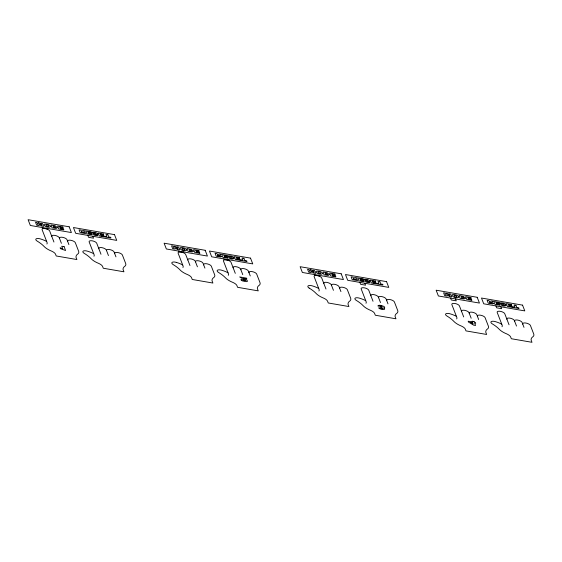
<?xml version="1.0" encoding="UTF-8"?>
<svg xmlns="http://www.w3.org/2000/svg" width="562" height="562" viewBox="0 0 562 562"><rect width="100%" height="100%" fill="white"/><g stroke="black" fill="none" stroke-linecap="round" stroke-linejoin="round"><path stroke-width="0.84" d="M320.558 273.364L320.164 272.324L318.429 271.79A1.173 0.464 16.6 0 0 317.966 271.945L318.366 272.984A1.194 0.471 16.6 0 0 319.026 273.336L320.087 273.518A1.187 0.464 16.6 0 0 320.558 273.364M524.002 327.365L522.112 322.469A3.948 1.546 16.6 0 0 517.686 320.073A3.948 1.546 16.6 0 0 514.616 321.176M516.513 326.065L514.37 320.544A3.934 1.546 16.6 0 0 509.966 318.155A3.934 1.546 16.6 0 0 506.91 319.251M509.046 324.78L504.781 313.751A3.983 1.567 16.6 0 0 500.313 311.334A3.983 1.567 16.6 0 0 497.208 312.444L502.112 325.11A10.088 3.962 16.6 0 1 502.014 326.747M500.847 306.761L501.592 308.686L496.646 307.828L495.902 305.904M478.662 319.532L476.773 314.636A3.948 1.546 16.6 0 0 472.347 312.24A3.948 1.546 16.6 0 0 469.277 313.343M471.174 318.233L469.031 312.711A3.934 1.546 16.6 0 0 464.626 310.322A3.934 1.546 16.6 0 0 461.571 311.418M463.706 316.947L459.442 305.918A3.983 1.567 16.6 0 0 454.974 303.494A3.983 1.567 16.6 0 0 451.869 304.611L456.773 317.277A10.088 3.962 16.6 0 1 456.674 318.914M455.515 298.928L456.253 300.853L451.307 299.996L450.562 298.071M387.984 303.859L386.094 298.97A3.948 1.546 16.6 0 0 381.668 296.574A3.948 1.546 16.6 0 0 378.598 297.677M380.495 302.567L378.352 297.038A3.934 1.546 16.6 0 0 373.948 294.657A3.934 1.546 16.6 0 0 370.892 295.752M373.028 301.281L368.763 290.252A3.983 1.567 16.6 0 0 364.295 287.828A3.983 1.567 16.6 0 0 361.19 288.938L366.094 301.611A10.088 3.962 16.6 0 1 365.995 303.248M364.836 283.262L365.581 285.18L360.628 284.33L359.891 282.405M340.937 291.608L339.041 286.718A3.948 1.546 16.6 0 0 334.622 284.323A3.948 1.546 16.6 0 0 331.552 285.419M333.442 290.315L331.306 284.786A3.934 1.546 16.6 0 0 326.901 282.398A3.934 1.546 16.6 0 0 323.838 283.494M325.981 289.023L321.71 277.993A3.983 1.567 16.6 0 0 317.242 275.577A3.983 1.567 16.6 0 0 314.144 276.687L319.047 289.353A10.088 3.962 16.6 0 1 318.942 290.99M319.497 275.429L319.715 276.005L314.769 275.148L314.551 274.572M250.259 275.942L248.362 271.053A3.948 1.546 16.6 0 0 243.943 268.657A3.948 1.546 16.6 0 0 240.873 269.753M242.763 274.649L240.627 269.121A3.934 1.546 16.6 0 0 236.223 266.732A3.934 1.546 16.6 0 0 233.16 267.828M235.302 273.357L231.031 262.328A3.983 1.567 16.6 0 0 226.57 259.911A3.983 1.567 16.6 0 0 223.465 261.021L228.369 273.687A10.088 3.962 16.6 0 1 228.27 275.324M228.818 259.763L229.043 260.339L224.097 259.482L223.873 258.906M204.919 268.109L203.023 263.213A3.948 1.546 16.6 0 0 198.604 260.824A3.948 1.546 16.6 0 0 195.534 261.92M197.424 266.817L195.288 261.288A3.934 1.546 16.6 0 0 190.883 258.899A3.934 1.546 16.6 0 0 187.82 259.995M189.963 265.524L185.692 254.495A3.983 1.567 16.6 0 0 181.231 252.078A3.983 1.567 16.6 0 0 178.126 253.188L183.029 265.854A10.088 3.962 16.6 0 1 182.931 267.491M183.479 251.931L183.704 252.507L178.758 251.65L178.533 251.073M115.955 256.862L114.058 251.973A3.948 1.546 16.6 0 0 109.639 249.577A3.948 1.546 16.6 0 0 106.569 250.673M108.459 255.57L106.323 250.041A3.934 1.546 16.6 0 0 101.919 247.652A3.934 1.546 16.6 0 0 98.856 248.748M100.998 254.277L96.727 243.248A3.983 1.567 16.6 0 0 92.259 240.831A3.983 1.567 16.6 0 0 89.161 241.941L94.065 254.607A10.088 3.962 16.6 0 1 93.959 256.244M92.8 236.258L93.545 238.183L88.599 237.326L87.855 235.408M68.901 244.611L67.011 239.714A3.948 1.546 16.6 0 0 62.586 237.319A3.948 1.546 16.6 0 0 59.516 238.421M61.413 243.311L59.27 237.789A3.934 1.546 16.6 0 0 54.865 235.401A3.934 1.546 16.6 0 0 51.809 236.497M53.945 242.025L49.681 230.996A3.983 1.567 16.6 0 0 45.213 228.579A3.983 1.567 16.6 0 0 42.108 229.689L47.011 242.355A10.088 3.962 16.6 0 1 46.913 243.992M47.461 228.425L47.686 229.001L42.74 228.151L42.515 227.575M67.665 241.414A4.039 1.581 16.6 0 1 70.805 240.29A4.039 1.581 16.6 0 1 75.336 242.735L78.603 251.193A12.968 5.086 16.6 0 1 77.711 254.066A20.253 7.945 16.6 0 0 76.003 257.263L76.889 259.546L56.221 255.977L55.505 254.129A7.313 2.866 16.6 0 0 51.697 251.172A14.036 5.508 16.6 0 1 44.138 246.514A29.575 11.605 16.6 0 0 37.106 241.056A4.208 1.651 16.6 0 1 36.151 238.85A4.208 1.651 16.6 0 1 40.267 238.878A14.872 5.831 16.6 0 1 46.653 241.435M114.718 253.666A4.039 1.581 16.6 0 1 117.858 252.542A4.039 1.581 16.6 0 1 122.383 254.993L125.656 263.445A12.968 5.086 16.6 0 1 124.757 266.318A20.253 7.945 16.6 0 0 123.057 269.521L123.935 271.797L103.275 268.229L102.558 266.381A7.313 2.866 16.6 0 0 98.743 263.423A14.036 5.508 16.6 0 1 91.185 258.773A29.575 11.605 16.6 0 0 84.159 253.314A4.208 1.651 16.6 0 1 83.197 251.109A4.208 1.651 16.6 0 1 87.314 251.13A14.872 5.831 16.6 0 1 93.706 253.687M203.683 264.913A4.039 1.581 16.6 0 1 206.823 263.789A4.039 1.581 16.6 0 1 211.347 266.24L214.621 274.692A12.968 5.086 16.6 0 1 213.722 277.565A20.253 7.945 16.6 0 0 212.022 280.768L212.907 283.044L192.239 279.476L191.523 277.628A7.313 2.866 16.6 0 0 187.715 274.67A14.036 5.508 16.6 0 1 180.156 270.013A29.575 11.605 16.6 0 0 173.124 264.554A4.208 1.651 16.6 0 1 172.162 262.356A4.208 1.651 16.6 0 1 176.285 262.377M176.285 262.377A14.872 5.831 16.6 0 1 182.671 264.934M249.022 272.746A4.039 1.581 16.6 0 1 252.162 271.622A4.039 1.581 16.6 0 1 256.686 274.073L259.96 282.524A12.968 5.086 16.6 0 1 259.061 285.398A20.253 7.945 16.6 0 0 257.361 288.601L258.246 290.877L237.578 287.308L236.862 285.461A7.313 2.866 16.6 0 0 233.054 282.503A14.036 5.508 16.6 0 1 225.495 277.846A29.575 11.605 16.6 0 0 218.463 272.394A4.208 1.651 16.6 0 1 217.501 270.189A4.208 1.651 16.6 0 1 221.625 270.21A14.872 5.831 16.6 0 1 228.01 272.767M339.701 288.411A4.039 1.581 16.6 0 1 342.841 287.287A4.039 1.581 16.6 0 1 347.365 289.739L350.639 298.19A12.968 5.086 16.6 0 1 349.74 301.063A20.253 7.945 16.6 0 0 348.04 304.267L348.918 306.543L328.257 302.974L327.541 301.127A7.313 2.866 16.6 0 0 323.726 298.169A14.036 5.508 16.6 0 1 316.174 293.519A29.575 11.605 16.6 0 0 309.142 288.06M318.689 288.432A14.872 5.831 16.6 0 0 312.303 285.875A4.208 1.651 16.6 0 0 308.18 285.854A4.208 1.651 16.6 0 0 309.149 288.053M386.747 300.67A4.039 1.581 16.6 0 1 389.887 299.539A4.039 1.581 16.6 0 1 394.419 301.991L397.685 310.449A12.968 5.086 16.6 0 1 396.793 313.315A20.253 7.945 16.6 0 0 395.086 316.518L395.971 318.802L375.304 315.226L374.594 313.385A7.313 2.866 16.6 0 0 370.779 310.421A14.036 5.508 16.6 0 1 363.221 305.77A29.575 11.605 16.6 0 0 356.189 300.312A4.208 1.651 16.6 0 1 355.233 298.106A4.208 1.651 16.6 0 1 359.35 298.127A14.872 5.831 16.6 0 1 365.736 300.684M522.765 324.169A4.039 1.581 16.6 0 1 525.906 323.045A4.039 1.581 16.6 0 1 530.43 325.489L533.703 333.947A12.968 5.086 16.6 0 1 532.804 336.814A20.253 7.945 16.6 0 0 531.104 340.017L531.989 342.3L511.322 338.731L510.605 336.884A7.313 2.866 16.6 0 0 506.798 333.926A14.036 5.508 16.6 0 1 499.239 329.269A29.575 11.605 16.6 0 0 492.207 323.81A4.208 1.651 16.6 0 1 491.244 321.605A4.208 1.651 16.6 0 1 495.368 321.626A14.872 5.831 16.6 0 1 501.754 324.183M477.426 316.336A4.039 1.581 16.6 0 1 480.566 315.212A4.039 1.581 16.6 0 1 485.097 317.656L488.364 326.115A12.968 5.086 16.6 0 1 487.472 328.981A20.253 7.945 16.6 0 0 485.765 332.184L486.65 334.467L465.982 330.892L465.266 329.051A7.313 2.866 16.6 0 0 461.458 326.093A14.036 5.508 16.6 0 1 453.899 321.436A29.575 11.605 16.6 0 0 446.867 315.977A4.208 1.651 16.6 0 1 445.912 313.772A4.208 1.651 16.6 0 1 450.029 313.793A14.872 5.831 16.6 0 1 456.414 316.35M48.585 226.1L48.529 226.367A1.187 0.464 16.6 0 1 48.051 226.514L46.99 226.331A1.194 0.471 16.6 0 1 46.33 225.98L45.929 224.948A1.173 0.464 16.6 0 1 46.393 224.786L47.939 225.186L48.585 226.1M184.603 249.598L184.54 249.865A1.187 0.464 16.6 0 1 184.069 250.02L183.008 249.83A1.194 0.471 16.6 0 1 182.348 249.479L181.947 248.446A1.173 0.464 16.6 0 1 182.411 248.292L183.957 248.685L184.603 249.598M456.639 296.603L456.576 296.869A1.187 0.464 16.6 0 1 456.105 297.017L455.044 296.834A1.194 0.471 16.6 0 1 454.384 296.483L453.984 295.443A1.173 0.464 16.6 0 1 454.447 295.289L455.986 295.682L456.639 296.603M57.254 227.666L56.2 228.453L52.048 227.835L50.931 224.948L55.413 225.882L57.254 227.666M193.272 251.165L192.218 251.952L188.059 251.333L186.949 248.453L191.431 249.38L193.272 251.165M329.29 274.663L328.229 275.45L324.077 274.832L322.96 271.952L327.449 272.879L329.29 274.663M465.301 298.162L464.247 298.949L460.095 298.331L458.978 295.45L463.467 296.378L465.301 298.162M245.257 280.48L244.449 280.733L243.128 279.96L240.866 279.651L241.217 280.087A2.417 0.948 16.6 0 0 242.798 281.007L246.5 281.653L247.582 281.204L246.858 280.157L243.297 278.38L246.873 278.998L246.535 278.127L239.665 276.94L245.257 280.48M97.879 234.993C96.882 236.272 93.25 235.316 92.723 233.834C93.903 233.469 97.395 233.666 94.304 232.97A0.983 0.386 16.6 0 0 93.896 233.146C88.459 232.197 96.235 231.937 97.114 233.328A2.072 0.815 16.6 0 1 97.669 234.108L94.507 234.502L97.879 234.993M233.89 258.499C232.9 259.77 229.261 258.815 228.741 257.333C229.921 256.967 233.406 257.164 230.322 256.469A0.983 0.386 16.6 0 0 229.914 256.644C224.477 255.703 232.254 255.436 233.132 256.827A2.072 0.815 16.6 0 1 233.68 257.614L230.525 258.007L233.89 258.499M369.908 281.998C368.918 283.269 365.279 282.314 364.759 280.831C365.932 280.466 369.424 280.663 366.333 279.967A0.983 0.386 16.6 0 0 365.925 280.143C360.495 279.202 368.272 278.935 369.15 280.326A2.072 0.815 16.6 0 1 369.698 281.112L366.543 281.506L369.908 281.998M505.926 305.496C504.936 306.768 501.297 305.812 500.777 304.33C501.95 303.965 505.442 304.161 502.351 303.466A0.983 0.386 16.6 0 0 501.943 303.642C496.513 302.7 504.29 302.44 505.161 303.831A2.072 0.815 16.6 0 1 505.716 304.611L502.568 304.941L505.926 305.496M50.517 226.549C49.035 228.214 44.567 226.936 43.955 224.66A3.021 1.187 16.6 0 1 44.503 224.126C46.569 223.957 49.709 224.294 50.517 226.549M186.535 250.055C185.053 251.713 180.585 250.434 179.973 248.158A3.021 1.187 16.6 0 1 180.521 247.624C182.587 247.456 185.727 247.793 186.535 250.055M322.553 273.553C321.071 275.211 316.603 273.933 315.985 271.657A3.021 1.187 16.6 0 1 316.539 271.13C318.605 270.954 321.738 271.291 322.553 273.553M458.564 297.052C457.089 298.71 452.621 297.431 452.003 295.155A3.021 1.187 16.6 0 1 452.558 294.628C454.616 294.453 457.756 294.79 458.564 297.052M38.307 222.77L37.949 224.758L37.099 222.559L35.539 222.292L36.649 225.172L39.164 225.608L39.452 224.02L41.096 225.945L43.604 226.374L42.487 223.493L40.928 223.219L41.778 225.418L39.719 223.016L38.307 222.77M174.318 246.268L173.967 248.263L173.117 246.065L171.55 245.791L172.667 248.671L175.182 249.107L175.47 247.519L177.114 249.444L179.622 249.879L178.505 246.992L176.946 246.725L177.796 248.924L175.737 246.514L174.318 246.268M310.336 269.767L309.985 271.762L309.135 269.563L307.569 269.289L308.686 272.177L311.2 272.605L311.488 271.024L313.132 272.942L315.64 273.378L314.523 270.491L312.957 270.224L313.814 272.422L311.755 270.013L310.336 269.767M446.354 293.273L446.003 295.261L445.153 293.062L443.587 292.788L444.704 295.675L447.212 296.111L447.507 294.523L449.143 296.441L451.658 296.877L450.541 293.989L448.975 293.722L449.825 295.921L447.774 293.512L446.354 293.273M380.249 306.241L377.84 305.946C379.224 304.442 381.879 305.749 383.537 306.269A2.894 1.131 16.6 0 1 384.724 307.33L384.471 307.878L383.481 307.955C387.752 310.336 379.687 309.817 378.697 307.864L380.79 308.06C380.973 308.643 382.989 309.219 382.546 308.32A1.096 0.429 16.6 0 0 381.457 307.878L380.755 307.056C383.474 308.236 381.9 305.285 380.249 306.241M55.322 227.406L53.706 227.512L53.095 225.938L54.697 226.353L55.322 227.406M191.34 250.905L189.717 251.01L189.113 249.437L190.715 249.851L191.34 250.905M327.358 274.411L325.735 274.509L325.124 272.935L326.733 273.35L327.358 274.411M463.376 297.909L461.753 298.008L461.142 296.434L462.744 296.848L463.376 297.909M85.48 233.104L84.7 233.413L80.183 232.696L79.073 229.816L80.991 230.146L81.441 231.312L82.993 230.49L85.15 230.863L83.647 231.79L85.48 233.104M221.498 256.602L220.711 256.911L216.201 256.195L215.084 253.314L217.009 253.645L217.627 254.846L219.011 253.989L221.168 254.361L219.665 255.288L221.498 256.602M357.516 280.101L356.73 280.41L352.219 279.693L351.102 276.813L353.02 277.143L353.477 278.316L355.029 277.488L357.186 277.867L355.683 278.794L357.516 280.101M493.534 303.599L492.748 303.909L488.238 303.199L487.121 300.312L489.038 300.642L489.495 301.815L491.048 300.993L493.204 301.365L491.701 302.293L493.534 303.599M83.513 232.57L81.883 232.443L81.652 231.86L83.513 232.57M219.524 256.075L217.894 255.942L217.67 255.359L219.524 256.075M355.542 279.574L353.912 279.447L353.688 278.857L355.542 279.574M491.56 303.073L489.931 302.946L489.706 302.356L491.56 303.073M69.161 226.795L28.1 219.7L30.334 225.467L71.395 232.563L69.161 226.795M114.5 234.628L73.439 227.533L75.673 233.3L116.734 240.395L114.5 234.628M205.179 250.294L164.118 243.198L166.345 248.966L207.413 256.061L205.179 250.294M250.519 258.127L209.457 251.031L211.684 256.799L252.752 263.894L250.519 258.127M341.197 273.799L300.136 266.704L302.363 272.465L343.431 279.56L341.197 273.799M386.537 281.632L345.475 274.537L347.702 280.298L388.771 287.393L386.537 281.632M477.215 297.298L436.147 290.203L438.381 295.97L479.449 303.066L477.215 297.298M522.555 305.131L481.486 298.036L483.72 303.803L524.782 310.898L522.555 305.131M62.832 227.006L57.619 226.107L58.736 228.987L63.85 229.872L63.618 229.261L60.408 228.706L60.232 228.249L63.204 228.762L62.979 228.172L60.008 227.659L59.783 227.09L63.084 227.659L62.832 227.006M90.974 231.867L85.761 230.968L86.878 233.848L91.992 234.733L91.761 234.122L88.55 233.567L88.374 233.111L91.346 233.623L91.121 233.033L88.15 232.52L87.925 231.951L91.227 232.52L90.974 231.867M103.45 234.024L98.238 233.125L99.348 236.005L104.469 236.89L104.23 236.279L101.027 235.724L100.851 235.267L103.822 235.78L103.598 235.19L100.619 234.677L100.401 234.108L103.703 234.677L103.45 234.024M107.904 234.797L105.993 234.466L106.829 236.637L104.883 236.3L105.157 237.009L110.967 238.014L110.686 237.305L108.74 236.967L107.904 234.797M198.85 250.504L193.637 249.605L194.747 252.493L199.868 253.371L199.629 252.76L196.426 252.205L196.25 251.748L199.222 252.261L198.997 251.671L196.026 251.158L195.801 250.589L199.103 251.158L198.85 250.504M226.992 255.366L221.779 254.467L222.889 257.354L228.01 258.239L227.772 257.621L224.568 257.066L224.393 256.609L227.364 257.122L227.139 256.532L224.161 256.019L223.943 255.45L227.245 256.019L226.992 255.366M239.461 257.522L234.249 256.623L235.366 259.503L240.487 260.389L240.248 259.777L237.045 259.223L236.869 258.766L239.841 259.279L239.609 258.689L236.637 258.176L236.419 257.607L239.714 258.176L239.461 257.522M243.915 258.295L242.004 257.965L242.847 260.136L240.901 259.799L241.175 260.508L246.985 261.513L246.704 260.803L244.758 260.466L243.915 258.295M334.868 274.01L329.655 273.104L330.765 275.991L335.886 276.876L335.647 276.258L332.444 275.703L332.268 275.247L335.24 275.759L335.015 275.169L332.037 274.656L331.819 274.087L335.114 274.656L334.868 274.01M363.003 278.871L357.79 277.965L358.907 280.852L364.028 281.738L363.79 281.119L360.586 280.564L360.411 280.108L363.382 280.621L363.157 280.038L360.179 279.518L359.961 278.949L363.256 279.525L363.003 278.871M375.479 281.021L370.267 280.122L371.384 283.009L376.505 283.894L376.266 283.276L373.063 282.721L372.88 282.264L375.859 282.777L375.627 282.187L372.655 281.674L372.437 281.105L375.732 281.674L375.479 281.021M379.933 281.794L378.022 281.464L378.865 283.634L376.912 283.297L377.193 284.007L382.996 285.011L382.722 284.302L380.776 283.965L379.933 281.794M470.879 297.509L465.666 296.61L466.783 299.49L471.904 300.375L471.666 299.757L468.462 299.202L468.287 298.745L471.258 299.258L471.026 298.675L468.055 298.155L467.837 297.593L471.132 298.162L470.879 297.509M499.021 302.37L493.808 301.471L494.925 304.351L500.047 305.236L499.808 304.618L496.604 304.07L496.422 303.606L499.4 304.119L499.168 303.536L496.197 303.023L495.979 302.454L499.274 303.023L499.021 302.37M511.497 304.527L506.285 303.62L507.402 306.508L512.523 307.393L512.284 306.775L509.081 306.22L508.898 305.763L511.87 306.276L511.645 305.693L508.673 305.173L508.455 304.604L511.75 305.18L511.497 304.527M515.951 305.292L514.04 304.962L514.883 307.133L512.93 306.796L513.211 307.512L519.014 308.51L518.74 307.8L516.794 307.463L515.951 305.292M64.075 246.606L61.757 246.205L62.747 248.762L60.127 247.793L60.464 248.664L65.592 250.512L64.075 246.606M474.068 321.562L472.073 321.218L472.354 321.942L468.181 321.218L468.518 322.096L473.583 325.131L475.585 325.475L474.665 323.115L475.705 323.291L475.382 322.462L474.349 322.286L474.068 321.562M472.67 322.764L470.471 322.384L473.141 323.979L472.67 322.764"/></g></svg>
